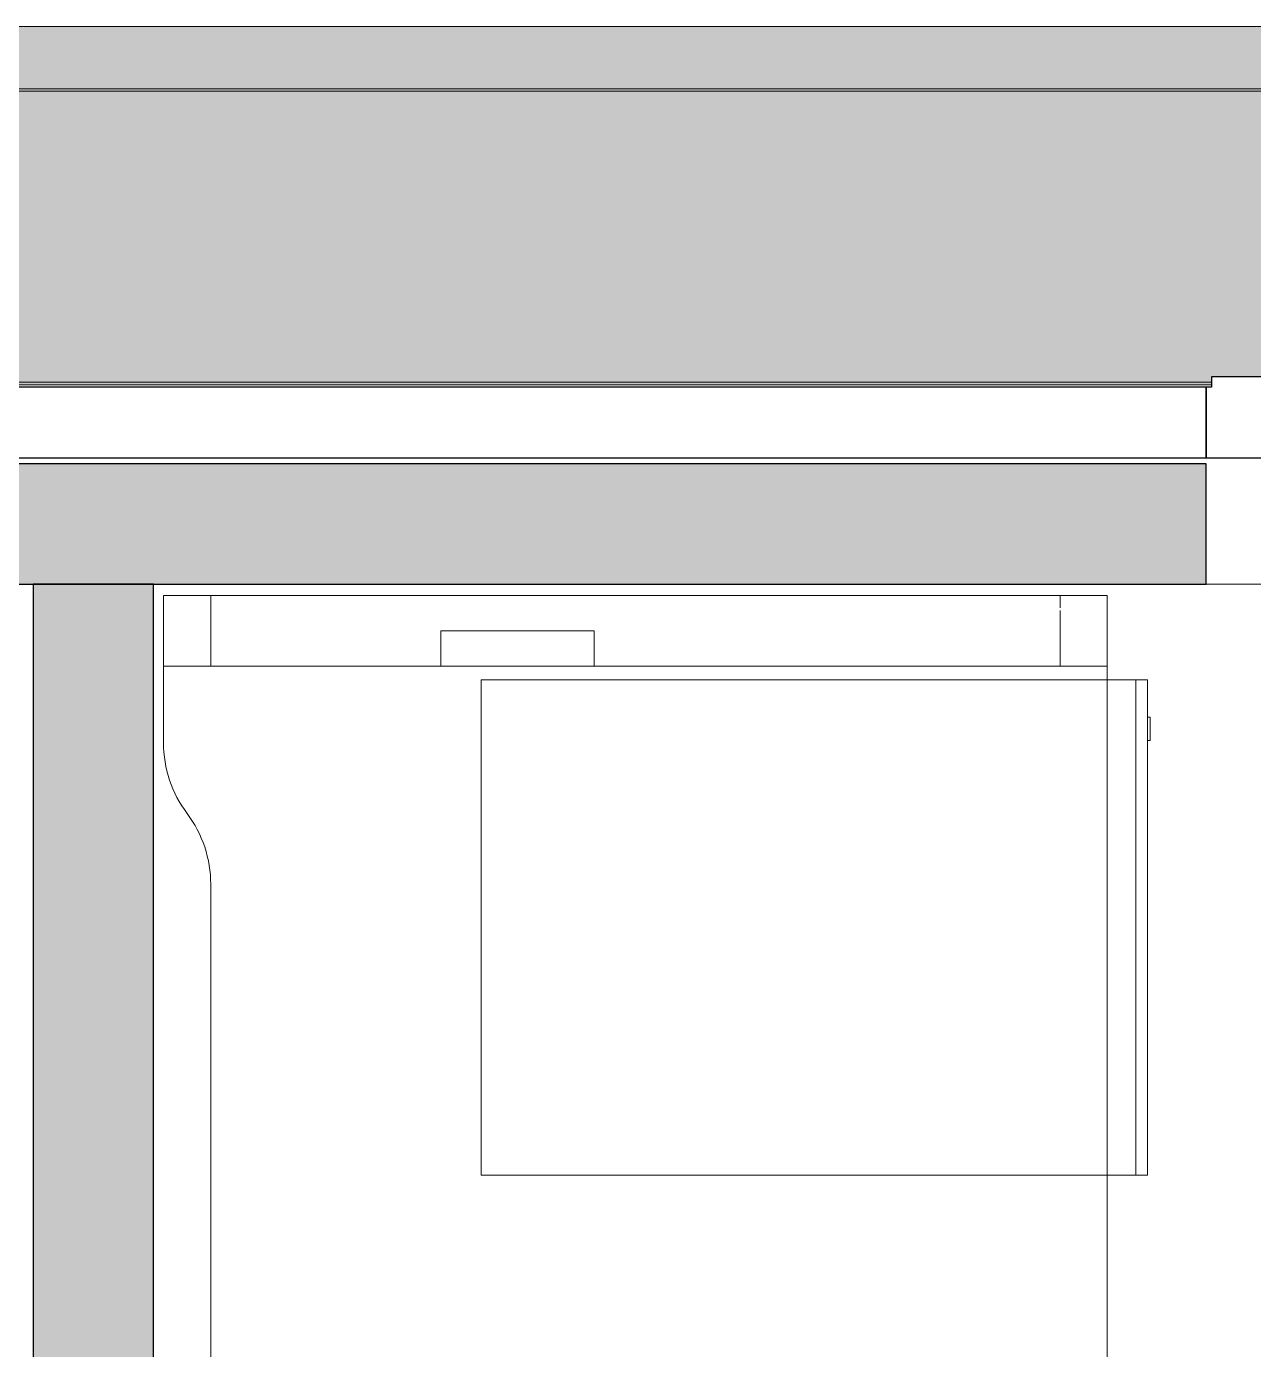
# Model space of a CAD drawing. Header units: millimetres. Extents: x 155927 to 326028, y -36033 to 97293.
# Drawn here: x 159437 to 160477, y 33597 to 34719 of the extents above; entities that cross this region are included whole.
import ezdxf

# ---------------------------------------------------------------- set-up
doc = ezdxf.new("R2010")
doc.units = ezdxf.units.MM
doc.header["$MEASUREMENT"] = 0
for name, color, linetype, lineweight in [('A-GLAZ', 7, 'CONTINUOUS', 9), ('A-GLAZ-CWMG', 7, 'CONTINUOUS', 9), ('A-WALL-PATT', 7, 'CONTINUOUS', 9), ('I-FURN', 8, 'CONTINUOUS', 9), ('I-WALL', 7, 'CONTINUOUS', 9)]:
    doc.layers.add(name, color=color, linetype=linetype, lineweight=lineweight)

msp = doc.modelspace()

# ---------------------------------------------------------------- hatches: boundary and pattern name
at = {"layer": 'A-GLAZ'}
msp.add_hatch(color=256, dxfattribs=at).paths.add_polyline_path([(166692.8, 34417), (166692.8, 34718.6), (157908.8, 34718.6), (157908.8, 34417), (157913.2, 34417), (157913.2, 34421.6), (159104.5, 34421.6), (159104.5, 34417), (160441.2, 34417), (160441.2, 34421.6), (161632.5, 34421.6), (161632.5, 34417), (162969.2, 34417), (162969.2, 34421.6), (164160.5, 34421.6), (164160.5, 34417), (165497.2, 34417), (165497.2, 34421.6), (166688.5, 34421.6), (166688.5, 34417)], flags=0)
h = msp.add_hatch(color=256, dxfattribs=at)
h.paths.add_polyline_path([(166692.8, 34414.8), (166692.8, 34417), (166688.5, 34417), (166688.5, 34414.8)], flags=0)
h.paths.add_polyline_path([(165450.1, 34414.8), (165497.2, 34414.8), (165497.2, 34417), (164160.5, 34417), (164160.5, 34414.8), (164843.5, 34414.8)], flags=0)
h.paths.add_polyline_path([(162969.2, 34414.8), (162969.2, 34417), (161632.5, 34417), (161632.5, 34414.8), (162964.2, 34414.8)], flags=0)
h.paths.add_polyline_path([(160441.2, 34414.8), (160441.2, 34417), (159104.5, 34417), (159104.5, 34414.8), (160436.2, 34414.8)], flags=0)
h.paths.add_polyline_path([(157913.2, 34414.8), (157913.2, 34417), (157908.8, 34417), (157908.8, 34414.8)], flags=0)
at = {"layer": 'A-WALL-PATT'}
for points in [[(159210.8, 34245.6), (160334.8, 34245.6), (160334.8, 34347.6), (159210.8, 34347.6)], [(160436.8, 34245.6), (160436.8, 34347.6), (160334.8, 34347.6), (160334.8, 34245.6)], [(159442.3, 29859.6), (159544.3, 29859.6), (159544.3, 34245.6), (159442.3, 34245.6), (159442.3, 30212.6)]]:
    msp.add_hatch(color=256, dxfattribs=at).paths.add_polyline_path(points, flags=0)

# ---------------------------------------------------------------- linework, layer by layer
at = {"layer": 'A-GLAZ'}
for p, q in [((166692.8, 34718.6), (157908.8, 34718.6)), ((160441.2, 34417), (159104.5, 34417)), ((160441.2, 34414.8), (159104.5, 34414.8))]:
    msp.add_line(p, q, dxfattribs=at)
at = {"layer": 'A-GLAZ', "lineweight": 30}
for p, q in [((160502, 34421.6), (160441.2, 34421.6)), ((160441.2, 34421.6), (160441.2, 34412.6)), ((160436.8, 34412.6), (159108.8, 34412.6)), ((160436.8, 34352.8), (160436.8, 34412.6)), ((160441.2, 34412.6), (160436.8, 34412.6)), ((160436.8, 34412.6), (160436.8, 34352.8)), ((159108.8, 34352.8), (160436.8, 34352.8)), ((160436.8, 34352.8), (160496, 34352.8))]:
    msp.add_line(p, q, dxfattribs=at)
at = {"layer": 'A-GLAZ-CWMG'}
for p, q in [((159308.9, 34665.6), (160050.8, 34665.6)), ((160050.8, 34663.6), (159308.9, 34663.6)), ((160050.8, 34665.6), (160425.8, 34665.6)), ((160425.8, 34663.6), (160050.8, 34663.6)), ((160425.8, 34665.6), (160800.8, 34665.6)), ((160800.8, 34663.6), (160425.8, 34663.6))]:
    msp.add_line(p, q, dxfattribs=at)
at = {"layer": 'I-FURN'}
for p, q in [((159552.8, 34236.2), (160352.8, 34236.2)), ((159592.8, 34236.2), (159552.8, 34236.2)), ((159552.8, 34176.2), (159552.8, 34236.2)), ((159552.8, 34176.2), (159552.8, 34236.2)), ((160352.8, 34236.2), (159552.8, 34236.2)), ((159552.8, 34236.2), (159552.8, 34111.2)), ((159552.8, 34111.2), (159552.8, 34236.2)), ((159552.8, 34236.2), (160352.8, 34236.2)), ((160312.8, 34236.2), (159592.8, 34236.2)), ((159592.8, 34176.2), (159592.8, 34236.2)), ((159592.8, 34176.2), (159592.8, 34236.2)), ((160352.8, 34236.2), (160312.8, 34236.2)), ((160312.8, 34225.6), (160312.8, 34236.2)), ((160312.8, 34225.6), (160312.8, 34236.2)), ((160352.8, 34236.2), (160352.8, 34176.2)), ((160352.8, 34176.2), (160352.8, 34236.2)), ((160352.8, 32636.2), (160352.8, 34236.2)), ((160352.8, 34236.2), (160352.8, 32636.2)), ((160312.8, 34176.2), (160312.8, 34223.3)), ((160312.8, 34176.2), (160312.8, 34223.3)), ((159787.8, 34206.2), (159917.8, 34206.2)), ((159787.8, 34176.2), (159787.8, 34206.2)), ((159917.8, 34206.2), (159787.8, 34206.2)), ((159787.8, 34176.2), (159787.8, 34206.2)), ((159917.8, 34206.2), (159917.8, 34176.2)), ((159917.8, 34176.2), (159917.8, 34206.2)), ((159787.8, 34176.2), (159552.8, 34176.2)), ((159552.8, 34176.2), (159592.8, 34176.2)), ((159592.8, 34176.2), (160312.8, 34176.2)), ((159917.8, 34176.2), (159787.8, 34176.2)), ((160352.8, 34176.2), (159917.8, 34176.2)), ((160312.8, 34176.2), (160352.8, 34176.2)), ((160352.8, 34164.6), (159822.1, 34164.6)), ((159822.1, 34164.6), (159822.1, 33744.6)), ((160377.1, 34164.6), (160352.8, 34164.6)), ((160377.1, 34164.6), (160377.1, 33744.6)), ((160387.1, 34164.6), (160377.1, 34164.6)), ((160377.1, 33744.6), (160377.1, 34164.6)), ((160387.1, 33744.6), (160387.1, 34164.6)), ((160389.1, 34133), (160387.1, 34133)), ((160389.1, 34113), (160389.1, 34133)), ((160389.1, 34133), (160389.1, 34113)), ((160387.1, 34113), (160389.1, 34113)), ((159592.8, 33991.2), (159592.8, 33158.9)), ((159592.8, 33158.9), (159592.8, 33991.2)), ((159822.1, 33744.6), (160352.8, 33744.6)), ((160352.8, 33744.6), (160377.1, 33744.6)), ((160377.1, 33744.6), (160387.1, 33744.6))]:
    msp.add_line(p, q, dxfattribs=at)
for centre, start, end in [((159652.8, 34111.2), 180, 216.8699), ((159652.8, 34111.2), 180, 216.8699), ((159492.8, 33991.2), 0, 36.8699), ((159492.8, 33991.2), 0, 36.8699)]:
    msp.add_arc(centre, 100, start, end, dxfattribs=at)
at = {"layer": 'I-WALL', "lineweight": 30}
for p, q in [((160334.8, 34347.6), (159210.8, 34347.6)), ((160436.8, 34347.6), (160334.8, 34347.6)), ((160436.8, 34245.6), (160436.8, 34347.6)), ((159210.8, 34245.6), (160334.8, 34245.6)), ((159442.3, 34245.6), (159442.3, 29859.6)), ((159544.3, 34245.6), (159442.3, 34245.6)), ((159544.3, 29859.6), (159544.3, 34245.6)), ((160334.8, 34245.6), (160436.8, 34245.6))]:
    msp.add_line(p, q, dxfattribs=at)
at = {"layer": 'I-WALL'}
msp.add_line((161636.8, 34245.6), (160436.8, 34245.6), dxfattribs=at)

doc.saveas('drawing.dxf')
